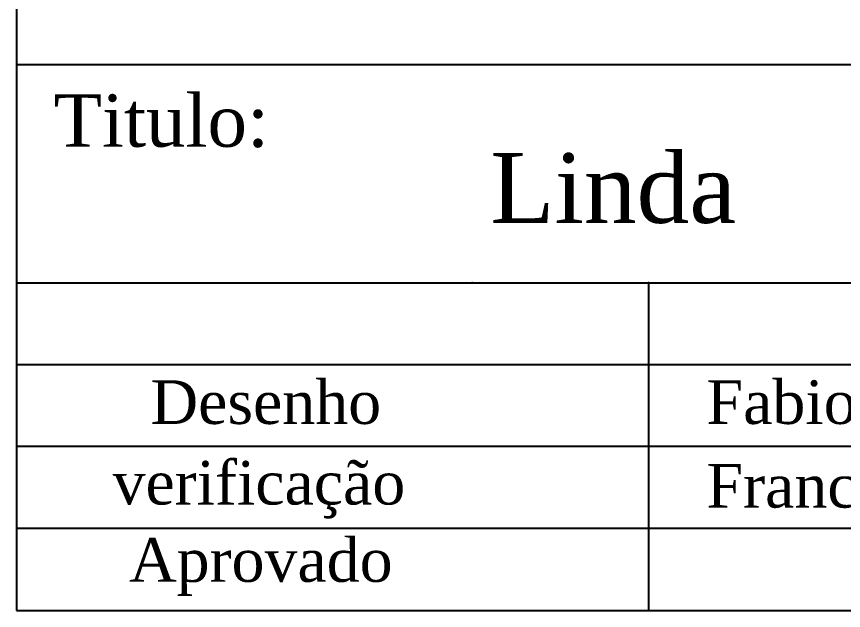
# Model space of a CAD drawing. Extents: x -87147 to -82947, y 23571 to 29511.
# Drawn here: x -86791 to -85843, y 23671 to 24351 of the extents above; entities that cross this region are included whole.
import ezdxf

# ---------------------------------------------------------------- set-up
doc = ezdxf.new("R2010")
doc.units = 0
doc.header["$LTSCALE"] = 200
doc.header["$MEASUREMENT"] = 0
doc.layers.add('FINA', color=7, linetype='CONTINUOUS')
doc.styles.add('FA', font='TIMES.TTF')

msp = doc.modelspace()

# ---------------------------------------------------------------- linework, layer by layer
at = {"layer": 'FINA'}
for p, q in [((-86790.929, 24671.469), (-86790.929, 23671.469)), ((-86790.929, 24296.469), (-83046.929, 24296.469)), ((-86790.929, 24046.469), (-83046.929, 24046.469)), ((-86066.862, 24046.469), (-86066.862, 23671.469)), ((-84110.662, 23952.719), (-86790.929, 23952.719)), ((-84110.662, 23858.969), (-86790.929, 23858.969)), ((-84762.729, 23765.219), (-86790.929, 23765.219)), ((-86790.929, 23671.469), (-83046.929, 23671.469))]:
    msp.add_line(p, q, dxfattribs=at)
for p in [(-86268.929, 24046.469), (-86066.862, 24046.469)]:
    msp.add_point(p, dxfattribs=at)

# ---------------------------------------------------------------- texts
at = {"layer": 'FINA', "style": 'FA'}
for s, height, p in [('Titulo:', 60, (-86748.339, 24202.282)), ('Linda', 80, (-86248.246, 24115.105)), ('Desenho', 50, (-86637.373, 23884.976)), ('Fabio Aguiar', 50, (-86000.355, 23884.976)), ('verificação', 50, (-86680.889, 23792.733)), ('Francisco', 50, (-86000.355, 23789.205)), ('Aprovado', 50, (-86662.005, 23704.25))]:
    msp.add_text(s, height=height, dxfattribs=at).set_placement(p)

doc.saveas('drawing.dxf')
